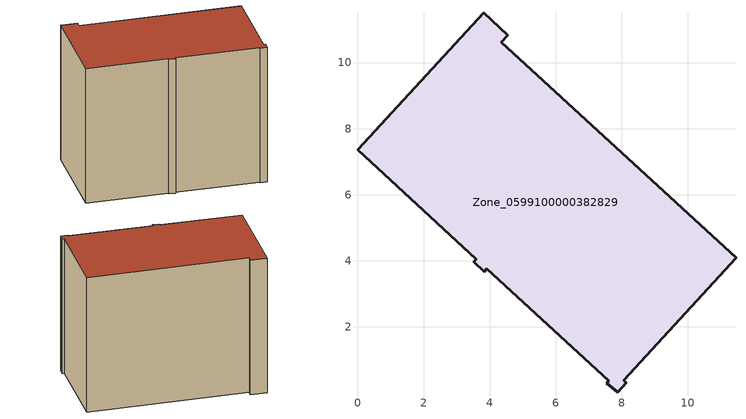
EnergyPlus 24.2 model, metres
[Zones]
Zone_0599100000382829
 floor ground (C_G): 7.87,0.03 7.54,0.3 7.6,0.36 3.92,3.76 3.84,3.67 3.52,3.97 3.6,4.05 0,7.36 3.81,11.5 4.55,10.83 4.35,10.61 11.45,4.09 8.05,0.39 8.13,0.31 z0
 wall outside (C_F): 4.55,10.83 3.81,11.5 0,7.36 3.6,4.05 3.52,3.97 3.84,3.67 3.92,3.76 7.6,0.36 7.54,0.3 7.87,0.03 8.13,0.31 8.05,0.39 11.45,4.09 4.35,10.61 4.55,10.83 z0:8.67
 roof outside (C_R): 7.87,0.03 8.13,0.31 8.05,0.39 11.45,4.09 4.35,10.61 4.55,10.83 3.81,11.5 0,7.36 3.6,4.05 3.52,3.97 3.84,3.67 3.92,3.76 7.6,0.36 7.54,0.3 z8.67
[BUILDING]
Pand.0599100000382829: North Axis=0; Terrain=City; Loads Convergence Tolerance Value=0.04; Temperature Convergence Tolerance Value=0.4; Solar Distribution=FullExterior; Maximum Number of Warmup Days=25; Minimum Number of Warmup Days=1
[Site:Location]
Rotterdam.The.Hague.AP_ZH_NLD Design_Conditions: Latitude=51.96; Longitude=4.45; Time Zone=1; Elevation=-4.5
[SITE:GROUNDTEMPERATURE:BUILDINGSURFACE]
18, 18, 18, 18, 18, 18, 18, 18, 18, 18, 18, 18
[MATERIAL] Thermal Absorptance=0.9; Solar Absorptance=0.7; Visible Absorptance=0.7
Name | Roughness | Thickness | Conductivity | Density | Specific Heat
G.TC.1992-2005 | MediumSmooth | 0.15 | 0.06 | 540 | 1210
F.TC.1992-2005 | Rough | 0.3 | 0.12 | 1920 | 840
R.TC.1992-2005 | MediumRough | 0.2 | 0.08 | 1500 | 1000
[CONSTRUCTION]
C_G: G.TC.1992-2005
C_F: F.TC.1992-2005
C_R: R.TC.1992-2005
[ZONE]
Zone_0599100000382829: Type=1; Multiplier=1; Ceiling Height=Autocalculate; Volume=Autocalculate; Floor Area=autocalculate; Part of Total Floor Area=Yes
[ZONEINFILTRATION:DESIGNFLOWRATE]
Infil_Zone_0599100000382829: Zone or ZoneList or Space or SpaceList=Zone_0599100000382829; Schedule=AlwaysOn; Design Flow Rate Calculation Method=Flow/Area; Flow Rate per Floor Area=0.0015; Constant Term Coefficient=1; Temperature Term Coefficient=0; Velocity Term Coefficient=0; Velocity Squared Term Coefficient=0
[HVACTEMPLATE:ZONE:IDEALLOADSAIRSYSTEM]
Zone_0599100000382829: Maximum Heating Supply Air Temperature=50; Minimum Cooling Supply Air Temperature=13; Maximum Heating Supply Air Humidity Ratio=0.0156; Minimum Cooling Supply Air Humidity Ratio=0.0077; Heating Limit=NoLimit; Cooling Limit=NoLimit; Dehumidification Control Type=ConstantSensibleHeatRatio; Cooling Sensible Heat Ratio=0.7; Dehumidification Setpoint=60; Humidification Control Type=None; Humidification Setpoint=30; Outdoor Air Method=None; Outdoor Air Flow Rate per Person=0.00944; Outdoor Air Flow Rate per Zone Floor Area=0; Outdoor Air Flow Rate per Zone=0; Demand Controlled Ventilation Type=None; Outdoor Air Economizer Type=NoEconomizer; Heat Recovery Type=None; Sensible Heat Recovery Effectiveness=0.7; Latent Heat Recovery Effectiveness=0.65
[ZONECONTROL:THERMOSTAT]
ThermostatControl_Zone_0599100000382829: Zone or ZoneList=Zone_0599100000382829; Control Type Schedule=DualSetpointControlType; Control 1=Thermostat_Zone_0599100000382829; Temperature Difference Between Cutout And Setpoint=0
[THERMOSTATSETPOINT:DUALSETPOINT]
Thermostat_Zone_0599100000382829: Heating Setpoint Temperature Schedule=HeatingSetpoint_Zone_0599100000382829; Cooling Setpoint Temperature Schedule=CoolingSetpoint_Zone_0599100000382829
[SCHEDULE:COMPACT]
HeatingSetpoint_Zone_0599100000382829: Through: 12/31, For: AllDays, Until: 24:00, 21
CoolingSetpoint_Zone_0599100000382829: Through: 12/31, For: AllDays, Until: 24:00, 24
DualSetpointControlType: Through: 12/31, For: AllDays, Until: 24:00, 4
AlwaysOn: Through: 12/31, For: AllDays, Until: 24:00, 1
